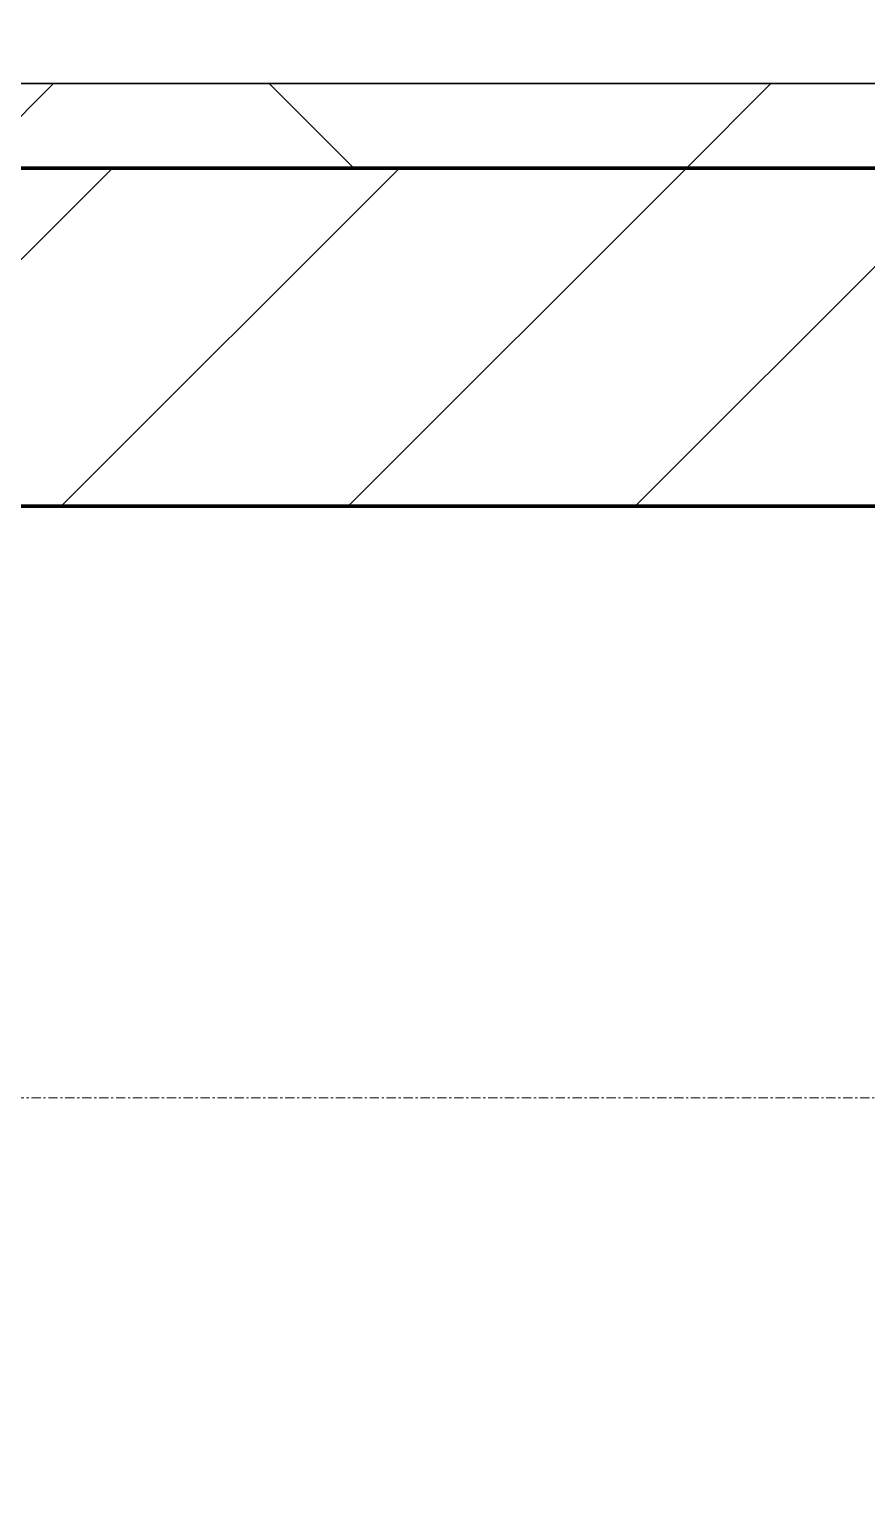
# Model space of a CAD drawing. Header units: millimetres. Extents: x -726012 to -647389, y -20772 to 18805.
# Drawn here: x -688658 to -688163, y 3336 to 4211 of the extents above; entities that cross this region are included whole.
import ezdxf
from ezdxf.xclip import XClip

# ---------------------------------------------------------------- set-up
doc = ezdxf.new("R2010")
doc.units = ezdxf.units.MM
doc.header["$XCLIPFRAME"] = 0
doc.linetypes.add('DPA_Grid _ Level 100', pattern=[10, 5.5, -1.6, 1.3, -1.6])
for name, color, linetype, lineweight in [('A-GLAZ-CURT', 2, 'Continuous', 9), ('A-WALL', 5, 'Continuous', 35), ('A-WALL-FNSH', 2, 'Continuous', 35), ('A-WALL-PATT', 1, 'Continuous', 35), ('S-GRID', 251, 'Continuous', 9)]:
    doc.layers.add(name, color=color, linetype=linetype, lineweight=lineweight)
doc.layers.add('A11_ALU.SOLID SHEET', color=2, linetype='Continuous')

# ---------------------------------------------------------------- blocks, each defined once
blk = doc.blocks.new('PPLS-PP19_Custom Tile Pattern - Custom Tile Pattern-V179-4233-01 ENLARGED MULTI-PURPOSE LEVEL - REFLECTED CEILING PLAN - SHEET 4')
at = {"layer": 'A-GLAZ-CURT'}
for p, q in [((-300, 0), (300, 0)), ((300, 0), (-300, 0)), ((230.06, 0), (300, 0)), ((-300, -50), (300, -50)), ((300, -50), (-300, -50))]:
    blk.add_line(p, q, dxfattribs=at)
for points, knots in [([(300, 0), (286.53, 0), (254.22, 0), (207.11, 0), (177.41, 0), (159.34, 0), (158.33, 0), (158.3, 0)], [-285.253232, -285.253232, -285.253232, -285.253232, -244.693688, -187.987675, -143.776725, -129.632772, -123.352749, -123.352749, -123.352749, -123.352749]), ([(171.51, 0), (176.48, 0), (193.23, 0), (201.73, 0), (208.81, 0), (213.9, 0), (241.96, 0), (266.73, 0), (281.71, 0), (291.71, 0), (296.52, 0), (297.86, 0), (298.09, 0)], [-7971.819559, -7971.819559, -7971.819559, -7971.819559, -7784.112253, -7606.717214, -7289.299508, -7042.621073, -6582.165592, -6068.460911, -5766.029927, -5566.724884, -5280.360606, -5199.253518, -5199.253518, -5199.253518, -5199.253518]), ([(247.1, 0), (246.76, 0), (245.04, 0), (238.34, 0), (226.56, 0), (221.1, 0), (208.54, 0), (200.69, 0), (199.06, 0)], [-9649.085549, -9649.085549, -9649.085549, -9649.085549, -9581.591397, -9406.094246, -9221.510254, -9016.44624, -8717.832359, -8638.372947, -8638.372947, -8638.372947, -8638.372947]), ([(199.47, 0), (201.54, 0), (211.57, 0), (219.42, 0), (230.06, 0)], [-30.838187, -30.838187, -30.838187, -30.838187, -24.459831, 0, 0, 0, 0]), ([(300, 0), (288.22, 0), (262, 0), (230.43, 0), (219.94, 0), (219.02, 0)], [-12528.858583, -12528.858583, -12528.858583, -12528.858583, -11905.454923, -11162.864862, -10856.732305, -10856.732305, -10856.732305, -10856.732305]), ([(219.9, 0), (220.86, 0), (227.84, 0), (242.06, 0), (246.54, 0), (246.96, 0)], [-10670.940496, -10670.940496, -10670.940496, -10670.940496, -10511.382485, -9925.173265, -9834.877357, -9834.877357, -9834.877357, -9834.877357]), ([(284.76, 0), (284.76, 0), (285.09, 0), (287.47, 0), (293.59, 0), (297.76, 0), (300, 0)], [-4110.630118, -4110.630118, -4110.630118, -4110.630118, -4053.389046, -3959.664717, -3862.421465, -3746.95702, -3746.95702, -3746.95702, -3746.95702]), ([(297.38, 0), (295.84, 0), (291.62, 0), (285.38, 0), (284.87, 0)], [-4803.172655, -4803.172655, -4803.172655, -4803.172655, -4358.271401, -4143.037883, -4143.037883, -4143.037883, -4143.037883])]:
    blk.add_open_spline(points, degree=3, knots=knots, dxfattribs=at)
blk = doc.blocks.new('PPLS-PP19_Custom Tile Pattern - Custom Tile Pattern-V180-4233-01 ENLARGED MULTI-PURPOSE LEVEL - REFLECTED CEILING PLAN - SHEET 4')
at = {"layer": 'A-GLAZ-CURT'}
for p, q in [((-300, 0), (300, 0)), ((300, 0), (-300, 0)), ((-293.07, 0), (-275.75, 0)), ((-275.75, 0), (-293.07, 0)), ((-222.32, 0), (-205, 0)), ((-205, 0), (-222.32, 0)), ((-125.17, 0), (-127.32, 0)), ((-300, -50), (300, -50)), ((300, -50), (-300, -50))]:
    blk.add_line(p, q, dxfattribs=at)
at = {"layer": 'A-GLAZ-CURT', "flags": 128}
for points in [[(-300, 0), (-291.56, 0), (-283.3, 0), (-275.2, 0), (-267.26, 0), (-259.45, 0), (-251.77, 0), (-244.2, 0), (-236.74, 0), (-229.36, 0), (-222.06, 0), (-214.83, 0), (-207.71, 0), (-200.76, 0), (-194.02, 0), (-187.54, 0), (-181.38, 0), (-175.58, 0), (-170.25, 0), (-165.64, 0), (-162.01, 0), (-159.53, 0), (-157.46, 0), (-154.52, 0), (-149.42, 0), (-141.84, 0), (-132.81, 0), (-126.08, 0)], [(-196.37, 0), (-202.58, 0), (-209.04, 0), (-215.73, 0), (-222.63, 0), (-229.72, 0), (-236.97, 0), (-244.39, 0), (-251.96, 0), (-259.67, 0), (-267.51, 0), (-275.48, 0), (-283.55, 0), (-291.73, 0), (-300, 0)], [(-128.55, 0), (-134.16, 0), (-140.03, 0), (-145.5, 0), (-150.63, 0), (-155.53, 0), (-160.27, 0), (-164.95, 0), (-169.65, 0), (-174.47, 0), (-179.49, 0), (-184.81, 0), (-190.44, 0), (-195.92, 0)]]:
    blk.add_lwpolyline(points, dxfattribs=at)
at = {"layer": 'A-GLAZ-CURT'}
for points in [[(-300, 0), (-287.77, 0), (-275.73, 0), (-264.26, 0)], [(-118.78, 0), (-121.86, 0), (-124.31, 0), (-127.61, 0)], [(-127.58, 0), (-126.67, 0), (-125.86, 0), (-125.15, 0)], [(-39.84, 0), (-39.08, 0), (-38.11, 0), (-37.36, 0)], [(24.49, 0), (25.23, 0), (25.72, 0), (26.04, 0)], [(80.35, 0), (79.73, 0), (78.78, 0), (77.59, 0)], [(84.06, 0), (83.48, 0), (82.41, 0), (81.72, 0)]]:
    blk.add_open_spline(points, degree=3, dxfattribs=at)
for points, knots in [([(-195.93, 0), (-201.86, 0), (-228.4, 0), (-262.56, 0), (-294.48, 0), (-300, 0)], [-15548.996189, -15548.996189, -15548.996189, -15548.996189, -15131.813646, -13729.592194, -13439.944408, -13439.944408, -13439.944408, -13439.944408]), ([(-137.88, 0), (-140.56, 0), (-147.66, 0), (-147.69, 0), (-158.72, 0), (-174.02, 0), (-185.59, 0), (-209.77, 0), (-232.01, 0), (-255.22, 0), (-261.45, 0), (-263.63, 0), (-263.99, 0)], [-3187.727384, -3187.727384, -3187.727384, -3187.727384, -2919.378265, -2477.344047, -2237.412286, -2029.680487, -1755.085331, -1400.429864, -858.079193, -543.655514, -208.940337, -132.821974, -132.821974, -132.821974, -132.821974]), ([(-263.64, 0), (-260.93, 0), (-227.03, 0), (-174.61, 0), (-129.95, 0), (-110.8, 0), (-99.5, 0), (-91.46, 0)], [-4657.736859, -4657.736859, -4657.736859, -4657.736859, -4502.809032, -2700.551212, -1002.059161, -460.363443, 0, 0, 0, 0]), ([(-258.6, 0), (-257.91, 0), (-254.26, 0), (-241.25, 0), (-225.99, 0), (-213.1, 0), (-203.73, 0), (-198.3, 0), (-195.93, 0)], [-5722.54675, -5722.54675, -5722.54675, -5722.54675, -5657.471696, -5413.335975, -5017.494783, -4832.723979, -4666.091899, -4532.546828, -4532.546828, -4532.546828, -4532.546828]), ([(-133.82, 0), (-135.51, 0), (-137.8, 0), (-149.31, 0), (-162.01, 0), (-177.91, 0), (-199.46, 0), (-216.65, 0), (-231.26, 0), (-233.46, 0), (-234, 0)], [-2731.647847, -2731.647847, -2731.647847, -2731.647847, -2418.507304, -2308.929706, -2113.765672, -1763.376603, -1422.553702, -978.033455, -846.069444, -682.911962, -682.911962, -682.911962, -682.911962]), ([(-233.49, 0), (-233.44, 0), (-232.38, 0), (-230.74, 0), (-225.3, 0), (-223.63, 0)], [-455.274641, -455.274641, -455.274641, -455.274641, -440.605512, -119.536984, 0, 0, 0, 0]), ([(-223.63, 0), (-219.39, 0), (-206.17, 0), (-188.58, 0), (-169.02, 0), (-152.12, 0), (-136.84, 0), (-129.61, 0), (-127.53, 0)], [-5463.295695, -5463.295695, -5463.295695, -5463.295695, -5161.076232, -4739.070012, -4465.409639, -4149.119819, -3839.893365, -3647.167523, -3647.167523, -3647.167523, -3647.167523]), ([(-195.9, 0), (-192.68, 0), (-183.52, 0), (-171.77, 0), (-158.7, 0), (-157.22, 0)], [-4531.949775, -4531.949775, -4531.949775, -4531.949775, -4349.945572, -4000.813434, -3840.635403, -3840.635403, -3840.635403, -3840.635403]), ([(-72.93, 0), (-75.51, 0), (-91.45, 0), (-129.74, 0), (-172.81, 0), (-195, 0)], [-19442.345229, -19442.345229, -19442.345229, -19442.345229, -18935.241197, -17136.203329, -15570.758768, -15570.758768, -15570.758768, -15570.758768]), ([(-152.35, 0), (-151.03, 0), (-147.71, 0), (-143.57, 0), (-138.62, 0)], [-3494.978217, -3494.978217, -3494.978217, -3494.978217, -3371.022232, -3227.460399, -3227.460399, -3227.460399, -3227.460399]), ([(-127.99, 0), (-130.56, 0), (-137.15, 0), (-147.46, 0), (-150.03, 0), (-150.57, 0)], [-5691.037617, -5691.037617, -5691.037617, -5691.037617, -5508.838257, -5298.784692, -5196.16478, -5196.16478, -5196.16478, -5196.16478]), ([(-150.34, 0), (-150.07, 0), (-147.75, 0), (-142.6, 0), (-127.26, 0), (-107.3, 0), (-90.42, 0), (-75.26, 0), (-68.41, 0), (-65.12, 0), (-63.63, 0)], [-4948.728362, -4948.728362, -4948.728362, -4948.728362, -4883.323924, -4440.880425, -4054.690705, -3793.097032, -3402.597032, -3144.956779, -3050.982048, -2969.237017, -2969.237017, -2969.237017, -2969.237017]), ([(-60.22, 0), (-66.5, 0), (-81.6, 0), (-110.94, 0), (-130.52, 0), (-147.74, 0), (-149.07, 0)], [-7904.648407, -7904.648407, -7904.648407, -7904.648407, -7508.296369, -7004.680444, -6449.282163, -6277.220794, -6277.220794, -6277.220794, -6277.220794]), ([(-148.23, 0), (-146.94, 0), (-140.15, 0), (-137.28, 0), (-134.04, 0), (-129.53, 0), (-127.74, 0)], [-6162.058746, -6162.058746, -6162.058746, -6162.058746, -6017.569127, -5560.701257, -5364.112219, -5255.513649, -5255.513649, -5255.513649, -5255.513649]), ([(-128.7, 0), (-131.87, 0), (-139.57, 0), (-146.11, 0), (-146.95, 0)], [-910.741975, -910.741975, -910.741975, -910.741975, -741.901385, -489.130243, -489.130243, -489.130243, -489.130243]), ([(-146.69, 0), (-146.59, 0), (-145.49, 0), (-137.33, 0), (-130.9, 0), (-127.78, 0)], [-420.34245, -420.34245, -420.34245, -420.34245, -406.956646, -290.263673, -70.057075, -70.057075, -70.057075, -70.057075]), ([(-127.68, 0), (-131.69, 0), (-133.18, 0), (-134.09, 0), (-134.15, 0)], [-8534.949963, -8534.949963, -8534.949963, -8534.949963, -8266.114998, -8246.473386, -8246.473386, -8246.473386, -8246.473386]), ([(-134.15, 0), (-133.32, 0), (-131.69, 0), (-128.76, 0), (-128.21, 0)], [-7657.439573, -7657.439573, -7657.439573, -7657.439573, -7293.749979, -7215.664213, -7215.664213, -7215.664213, -7215.664213]), ([(-120.13, 0), (-120.14, 0), (-120.24, 0), (-121.3, 0), (-129.25, 0), (-133.82, 0)], [-2933.992132, -2933.992132, -2933.992132, -2933.992132, -2920.575025, -2840.280255, -2731.647847, -2731.647847, -2731.647847, -2731.647847]), ([(-127.66, 0), (-125.04, 0), (-115.68, 0), (-92.04, 0), (-74.02, 0), (-62.74, 0), (-60.36, 0), (-59.97, 0)], [-7190.951229, -7190.951229, -7190.951229, -7190.951229, -6839.55839, -6236.997189, -5713.340575, -5140.470607, -5006.787413, -5006.787413, -5006.787413, -5006.787413]), ([(-86.16, 0), (-91.37, 0), (-104.13, 0), (-118.94, 0), (-127.32, 0), (-127.61, 0)], [-1681.3698, -1681.3698, -1681.3698, -1681.3698, -1374.161226, -945.742622, -930.140276, -930.140276, -930.140276, -930.140276]), ([(-113.43, 0), (-113.44, 0), (-113.96, 0), (-119.73, 0), (-125.43, 0), (-127.03, 0), (-127.41, 0)], [-328.499627, -328.499627, -328.499627, -328.499627, -282.672656, -98.539552, -24.539552, 0, 0, 0, 0]), ([(-127.37, 0), (-125.74, 0), (-124.17, 0), (-123.43, 0), (-123.28, 0)], [-3642.19713, -3642.19713, -3642.19713, -3642.19713, -3488.92562, -3439.852845, -3439.852845, -3439.852845, -3439.852845]), ([(-126.5, 0), (-122.44, 0), (-108.71, 0), (-86.68, 0), (-63.44, 0), (-54.4, 0), (-48.53, 0), (-30.79, 0), (-18.03, 0), (2.28, 0), (8.39, 0), (9.12, 0)], [-5231.017328, -5231.017328, -5231.017328, -5231.017328, -4994.692869, -4542.524482, -4008.285538, -3689.699207, -3546.54457, -3315.260113, -2864.387349, -2439.246196, -2376.863157, -2376.863157, -2376.863157, -2376.863157]), ([(-125.15, 0), (-124.93, 0), (-121.96, 0), (-113.01, 0), (-98.9, 0), (-85.29, 0), (-71.67, 0), (-65.93, 0), (-65.07, 0)], [-3362.7396, -3362.7396, -3362.7396, -3362.7396, -3342.215224, -3074.362186, -2902.289527, -2605.247022, -2322.099534, -2241.8264, -2241.8264, -2241.8264, -2241.8264]), ([(-122.08, 0), (-122.01, 0), (-121.69, 0), (-121.2, 0), (-120.88, 0)], [-3136.336417, -3136.336417, -3136.336417, -3136.336417, -3110.304437, -3035.164275, -3035.164275, -3035.164275, -3035.164275]), ([(-59.26, 0), (-59.95, 0), (-65.9, 0), (-81.23, 0), (-99.51, 0), (-114.02, 0), (-117.28, 0), (-118.78, 0)], [-1102.444566, -1102.444566, -1102.444566, -1102.444566, -1060.00838, -740.068933, -229.489605, -116.330425, 0, 0, 0, 0]), ([(-117.74, 0), (-117.19, 0), (-114.78, 0), (-113.43, 0), (-113.43, 0)], [-821.249067, -821.249067, -821.249067, -821.249067, -394.672656, -330.879064, -330.879064, -330.879064, -330.879064]), ([(-36.62, 0), (-36.62, 0), (-40.35, 0), (-44.32, 0), (-58.97, 0), (-85.2, 0), (-107.61, 0), (-116.56, 0), (-117.56, 0)], [-4069.478503, -4069.478503, -4069.478503, -4069.478503, -3858.647035, -3538.256648, -2842.901703, -2193.204658, -1433.981041, -985.49888, -985.49888, -985.49888, -985.49888]), ([(-115.82, 0), (-114.96, 0), (-110.41, 0), (-96.78, 0), (-71.33, 0), (-42.53, 0), (-12.78, 0), (2.52, 0), (7.3, 0), (8.3, 0)], [-5724.064692, -5724.064692, -5724.064692, -5724.064692, -5430.283136, -5103.229623, -4799.173296, -4065.652676, -3589.737505, -3285.047089, -3166.503872, -3166.503872, -3166.503872, -3166.503872]), ([(9.14, 0), (8.94, 0), (7.53, 0), (2.57, 0), (-12.23, 0), (-25.64, 0), (-40, 0), (-56.24, 0), (-75.59, 0), (-94, 0), (-112.01, 0), (-114.94, 0), (-115.63, 0)], [-2913.597206, -2913.597206, -2913.597206, -2913.597206, -2882.788014, -2720.818881, -2518.50168, -2125.455881, -1792.521578, -1466.981642, -1208.454564, -789.402658, -501.969187, -243.577221, -243.577221, -243.577221, -243.577221]), ([(-91.46, 0), (-90.09, 0), (-84.7, 0), (-77.43, 0), (-72.73, 0), (-72.64, 0), (-72.64, 0)], [-19832.387487, -19832.387487, -19832.387487, -19832.387487, -19753.885894, -19541.04734, -19478.625389, -19471.062469, -19471.062469, -19471.062469, -19471.062469]), ([(-63.96, 0), (-64.13, 0), (-72.5, 0), (-80.63, 0), (-86.16, 0)], [-2171.769325, -2171.769325, -2171.769325, -2171.769325, -2007.031671, -1681.3698, -1681.3698, -1681.3698, -1681.3698]), ([(-59.38, 0), (-62.07, 0), (-71.8, 0), (-77.83, 0), (-82.66, 0), (-83.28, 0), (-83.28, 0)], [-2144.571912, -2144.571912, -2144.571912, -2144.571912, -2006.592567, -1646.621388, -1424.436217, -1393.971743, -1393.971743, -1393.971743, -1393.971743]), ([(-83.28, 0), (-83.28, 0), (-82.91, 0), (-76.14, 0), (-62.97, 0), (-48.14, 0), (-36.49, 0), (-33.57, 0), (-29.94, 0), (-28.57, 0)], [-1393.4169, -1393.4169, -1393.4169, -1393.4169, -1353.722004, -1274.333717, -1073.56893, -651.549973, -296.515819, -83.513472, 0, 0, 0, 0]), ([(-66.39, 0), (-66.39, 0), (-64.39, 0), (-61.5, 0), (-59.27, 0)], [-2493.31794, -2493.31794, -2493.31794, -2493.31794, -2315.303971, -1998.57939, -1998.57939, -1998.57939, -1998.57939]), ([(-59.43, 0), (-62.94, 0), (-65.99, 0), (-66.37, 0), (-66.38, 0)], [-2807.465326, -2807.465326, -2807.465326, -2807.465326, -2542.574734, -2498.224237, -2498.224237, -2498.224237, -2498.224237]), ([(-63.63, 0), (-61.49, 0), (-57.39, 0), (-54.49, 0), (-45.2, 0), (-40.79, 0), (-40.46, 0), (-40.44, 0)], [-2969.237017, -2969.237017, -2969.237017, -2969.237017, -2851.217951, -2734.127174, -2474.780881, -2410.990208, -2350.645972, -2350.645972, -2350.645972, -2350.645972]), ([(-59.27, 0), (-57.94, 0), (-49.94, 0), (-34.42, 0), (-29.82, 0), (-29.19, 0)], [-1998.463661, -1998.463661, -1998.463661, -1998.463661, -1809.437387, -963.711516, -666.19313, -666.19313, -666.19313, -666.19313]), ([(-29.03, 0), (-33.97, 0), (-43.74, 0), (-53.75, 0), (-58.97, 0), (-59.27, 0)], [-2680.714891, -2680.714891, -2680.714891, -2680.714891, -2413.671296, -2161.752162, -2146.393609, -2146.393609, -2146.393609, -2146.393609]), ([(-26.75, 0), (-27.82, 0), (-36.18, 0), (-47.56, 0), (-56.93, 0), (-59.26, 0)], [-8718.362214, -8718.362214, -8718.362214, -8718.362214, -8532.293389, -8073.216054, -7925.013901, -7925.013901, -7925.013901, -7925.013901]), ([(-58.83, 0), (-58.37, 0), (-57.29, 0), (-54.23, 0), (-46.33, 0), (-42.62, 0), (-41.76, 0)], [-4859.52896, -4859.52896, -4859.52896, -4859.52896, -4680.891996, -4469.85053, -4321.566175, -4270.495146, -4270.495146, -4270.495146, -4270.495146]), ([(-36.33, 0), (-36.43, 0), (-37.27, 0), (-45.02, 0), (-46.05, 0), (-54.03, 0), (-58.72, 0)], [-1855.773136, -1855.773136, -1855.773136, -1855.773136, -1810.870157, -1672.078046, -1405.135169, -1113.463882, -1113.463882, -1113.463882, -1113.463882]), ([(31.18, 0), (25.97, 0), (11.99, 0), (-16.92, 0), (-42.17, 0), (-56.38, 0), (-58.46, 0)], [-4496.803627, -4496.803627, -4496.803627, -4496.803627, -4222.080604, -3745.412743, -2981.410125, -2831.320802, -2831.320802, -2831.320802, -2831.320802]), ([(-51.83, 0), (-51.83, 0), (-51.78, 0), (-47.4, 0), (-46.01, 0), (-40.22, 0), (-36.78, 0)], [-632.814994, -632.814994, -632.814994, -632.814994, -627.965721, -508.377888, -260.442412, 0, 0, 0, 0]), ([(8.2, 0), (4.7, 0), (-5.3, 0), (-20.62, 0), (-32.81, 0), (-44.85, 0), (-51.43, 0), (-51.79, 0)], [-1805.750466, -1805.750466, -1805.750466, -1805.750466, -1617.263037, -1290.787923, -1039.307308, -819.71621, -644.910881, -644.910881, -644.910881, -644.910881]), ([(-41.76, 0), (-39.9, 0), (-37.72, 0), (-36.92, 0), (-36.77, 0)], [-4270.495146, -4270.495146, -4270.495146, -4270.495146, -4161.040818, -4106.245333, -4106.245333, -4106.245333, -4106.245333]), ([(-36.78, 0), (-32.43, 0), (-19.22, 0), (-3.57, 0), (6.95, 0), (7.91, 0)], [-6191.144455, -6191.144455, -6191.144455, -6191.144455, -5862.463379, -5340.621928, -5288.269222, -5288.269222, -5288.269222, -5288.269222]), ([(-36.29, 0), (-36.29, 0), (-34.66, 0), (-28.88, 0), (-26.95, 0), (-26.54, 0)], [-9150.272121, -9150.272121, -9150.272121, -9150.272121, -9057.163041, -8919.836787, -8834.607043, -8834.607043, -8834.607043, -8834.607043]), ([(8.53, 0), (6.69, 0), (-2.7, 0), (-16.58, 0), (-34.76, 0), (-36.04, 0)], [-9997.055338, -9997.055338, -9997.055338, -9997.055338, -9884.23066, -9424.652049, -9182.880979, -9182.880979, -9182.880979, -9182.880979]), ([(-33.34, 0), (-33.34, 0), (-32.93, 0), (-31.16, 0), (-30.52, 0)], [-2415.024266, -2415.024266, -2415.024266, -2415.024266, -2357.633367, -2323.618664, -2323.618664, -2323.618664, -2323.618664]), ([(9.06, 0), (6.37, 0), (-3.02, 0), (-17.84, 0), (-30.57, 0), (-31.82, 0), (-32, 0)], [-3471.250531, -3471.250531, -3471.250531, -3471.250531, -3333.063701, -2994.501669, -2698.150104, -2614.070998, -2614.070998, -2614.070998, -2614.070998]), ([(-30.76, 0), (-30.73, 0), (-29.99, 0), (-23.47, 0), (-15.75, 0), (-15.19, 0)], [-54176.191683, -54176.191683, -54176.191683, -54176.191683, -54157.274271, -53749.15266, -53717.791567, -53717.791567, -53717.791567, -53717.791567]), ([(-30.52, 0), (-27.11, 0), (-17.83, 0), (5.99, 0), (22.06, 0), (37.44, 0), (45.92, 0), (57.76, 0), (64.47, 0), (72.74, 0), (75.22, 0), (76.03, 0), (76.21, 0)], [-2323.618664, -2323.618664, -2323.618664, -2323.618664, -2142.497158, -1716.209403, -1206.526904, -1089.329421, -901.315459, -753.071572, -495.328968, -421.953223, -334.951786, -290.452333, -290.452333, -290.452333, -290.452333]), ([(-13, 0), (-14.35, 0), (-17.68, 0), (-25.97, 0), (-29.52, 0), (-30.21, 0)], [-55207.591944, -55207.591944, -55207.591944, -55207.591944, -54789.006179, -54461.685999, -54290.791712, -54290.791712, -54290.791712, -54290.791712]), ([(8.33, 0), (8.19, 0), (7.18, 0), (0.32, 0), (-13.89, 0), (-24.92, 0), (-29.03, 0)], [-3574.286521, -3574.286521, -3574.286521, -3574.286521, -3526.962355, -3285.499107, -2903.012179, -2680.714891, -2680.714891, -2680.714891, -2680.714891]), ([(-28.98, 0), (-28.66, 0), (-27.39, 0), (-24.45, 0), (-22.56, 0)], [-166.548282, -166.548282, -166.548282, -166.548282, -102.06493, 0, 0, 0, 0]), ([(-28.57, 0), (-26.93, 0), (-20.29, 0), (-11.45, 0), (0.3, 0), (7.15, 0), (9.06, 0)], [-5361.429781, -5361.429781, -5361.429781, -5361.429781, -5261.36855, -5050.479954, -4785.90057, -4683.997921, -4683.997921, -4683.997921, -4683.997921]), ([(-22.56, 0), (-20.27, 0), (-17.03, 0), (-11.36, 0), (-7.66, 0), (-6.6, 0), (-6.44, 0)], [-56468.192263, -56468.192263, -56468.192263, -56468.192263, -56344.022017, -56303.229861, -56166.290093, -56124.392176, -56124.392176, -56124.392176, -56124.392176]), ([(-15.19, 0), (-13.07, 0), (-2.77, 0), (7.85, 0), (9.05, 0)], [-461.142613, -461.142613, -461.142613, -461.142613, -429.606584, -425.607381, -425.607381, -425.607381, -425.607381]), ([(-6.54, 0), (-6.73, 0), (-7.2, 0), (-7.6, 0), (-7.79, 0)], [-56009.792147, -56009.792147, -56009.792147, -56009.792147, -55949.290093, -55895.192118, -55895.192118, -55895.192118, -55895.192118]), ([(-2.63, 0), (-2.47, 0), (-1.22, 0), (3.56, 0), (8.35, 0), (8.94, 0)], [-226.825321, -226.825321, -226.825321, -226.825321, -220.269177, -206.416616, -204.527036, -204.527036, -204.527036, -204.527036]), ([(103.09, 0), (101.08, 0), (86.31, 0), (63.34, 0), (35.84, 0), (12, 0), (3.08, 0), (-1.67, 0), (-2.25, 0)], [-375.435014, -375.435014, -375.435014, -375.435014, -369.147452, -330.153101, -307.516438, -285.83788, -246.234814, -234.646884, -234.646884, -234.646884, -234.646884]), ([(9.05, 0), (21.87, 0), (44.72, 0), (70.92, 0), (82.12, 0), (83.66, 0)], [-5267.643699, -5267.643699, -5267.643699, -5267.643699, -4573.028122, -4094.177415, -3869.465285, -3869.465285, -3869.465285, -3869.465285]), ([(9.06, 0), (19.66, 0), (41.61, 0), (65.03, 0), (76.75, 0)], [-425.598656, -425.598656, -425.598656, -425.598656, -390.253598, -354.536918, -354.536918, -354.536918, -354.536918]), ([(30.82, 0), (29.27, 0), (22.1, 0), (14.85, 0), (9.06, 0)], [-10462.034656, -10462.034656, -10462.034656, -10462.034656, -10363.088938, -10007.895063, -10007.895063, -10007.895063, -10007.895063]), ([(76.63, 0), (74.8, 0), (67.65, 0), (53.52, 0), (37, 0), (24.07, 0), (16.12, 0), (11, 0), (9.09, 0)], [-3095.572228, -3095.572228, -3095.572228, -3095.572228, -2950.589685, -2634.532728, -2313.748533, -2106.613311, -1925.670641, -1821.695743, -1821.695743, -1821.695743, -1821.695743]), ([(9.48, 0), (12.7, 0), (15.95, 0), (22.91, 0), (31, 0), (39.04, 0), (51.19, 0), (58.74, 0), (61.34, 0), (61.45, 0)], [-2366.412601, -2366.412601, -2366.412601, -2366.412601, -2084.094819, -1956.422387, -1818.904206, -1645.594513, -1443.202566, -1228.752106, -1120.932285, -1120.932285, -1120.932285, -1120.932285]), ([(24.69, 0), (24.54, 0), (20.99, 0), (15.48, 0), (10.8, 0), (9.63, 0)], [-4368.572414, -4368.572414, -4368.572414, -4368.572414, -4306.476363, -4080.000647, -3772.857994, -3772.857994, -3772.857994, -3772.857994]), ([(70.61, 0), (66.16, 0), (55.8, 0), (39.61, 0), (27.02, 0), (15.37, 0), (9.89, 0)], [-4647.237329, -4647.237329, -4647.237329, -4647.237329, -4326.416877, -4098.545751, -3766.694881, -3485.427997, -3485.427997, -3485.427997, -3485.427997]), ([(10.05, 0), (11.7, 0), (17.04, 0), (22.54, 0), (24.49, 0)], [-203.360633, -203.360633, -203.360633, -203.360633, -198.214427, -187.717507, -187.717507, -187.717507, -187.717507]), ([(10.05, 0), (11.37, 0), (15.56, 0), (21.24, 0), (24.62, 0), (24.72, 0), (24.72, 0)], [-4666.429624, -4666.429624, -4666.429624, -4666.429624, -4596.498881, -4445.288762, -4384.376941, -4376.041937, -4376.041937, -4376.041937, -4376.041937]), ([(18.16, 0), (19.15, 0), (24.25, 0), (25.66, 0), (26.12, 0)], [-5700.113719, -5700.113719, -5700.113719, -5700.113719, -5554.232259, -5302.431367, -5302.431367, -5302.431367, -5302.431367]), ([(77.45, 0), (76.17, 0), (71.79, 0), (62.26, 0), (51.85, 0), (43.81, 0), (29.53, 0), (20.67, 0), (18.85, 0), (18.16, 0)], [-7009.42243, -7009.42243, -7009.42243, -7009.42243, -6924.452779, -6738.82075, -6548.303034, -6314.283804, -6135.05769, -5972.647715, -5832.674503, -5832.674503, -5832.674503, -5832.674503]), ([(27.44, 0), (27.9, 0), (29.54, 0), (38.07, 0), (53.39, 0), (69.51, 0), (76.34, 0), (77.5, 0)], [-5037.309798, -5037.309798, -5037.309798, -5037.309798, -4887.603822, -4705.298446, -4353.683244, -3960.84581, -3870.547643, -3870.547643, -3870.547643, -3870.547643]), ([(27.89, 0), (29.09, 0), (33.4, 0), (48.37, 0), (63.82, 0), (74.17, 0), (77.39, 0)], [-147.777612, -147.777612, -147.777612, -147.777612, -135.792042, -118.513713, -97.899267, -88.550118, -88.550118, -88.550118, -88.550118]), ([(53.18, 0), (53.06, 0), (52.22, 0), (44.99, 0), (36.46, 0), (30.82, 0)], [-622.740158, -622.740158, -622.740158, -622.740158, -566.066452, -360.610861, 0, 0, 0, 0]), ([(136.44, 0), (121.66, 0), (86.93, 0), (51.16, 0), (31.18, 0)], [-106.750556, -106.750556, -106.750556, -106.750556, -59.610984, 0, 0, 0, 0]), ([(76.29, 0), (73.88, 0), (66.87, 0), (57.82, 0), (46.51, 0), (41.18, 0), (36.02, 0), (35.54, 0), (35.54, 0)], [-366.257734, -366.257734, -366.257734, -366.257734, -357.622665, -341.267687, -334.000314, -326.15566, -319.318397, -317.489778, -317.489778, -317.489778, -317.489778]), ([(36.29, 0), (37.77, 0), (48.82, 0), (64.79, 0), (95.91, 0), (124.45, 0), (132.42, 0), (134.6, 0)], [-314.598523, -314.598523, -314.598523, -314.598523, -305.899624, -287.17622, -249.500363, -194.761443, -152.241002, -152.241002, -152.241002, -152.241002]), ([(61.47, 0), (61.47, 0), (61.21, 0), (54.61, 0), (53.71, 0), (53.56, 0)], [-1113.311073, -1113.311073, -1113.311073, -1113.311073, -1096.402191, -891.204116, -747.28819, -747.28819, -747.28819, -747.28819]), ([(76.22, 0), (75.58, 0), (73.64, 0), (71.05, 0), (70.61, 0)], [-193.634889, -193.634889, -193.634889, -193.634889, -31.537676, 0, 0, 0, 0]), ([(77.39, 0), (79.88, 0), (100.36, 0), (120.63, 0), (138.28, 0), (138.53, 0)], [-353.887844, -353.887844, -353.887844, -353.887844, -346.313304, -291.370682, -290.5735, -290.5735, -290.5735, -290.5735]), ([(145.74, 0), (144.25, 0), (133.59, 0), (111.91, 0), (86.96, 0), (77.39, 0)], [-468.328307, -468.328307, -468.328307, -468.328307, -458.593899, -401.860199, -367.570659, -367.570659, -367.570659, -367.570659]), ([(78.1, 0), (86.41, 0), (103.13, 0), (116.36, 0), (128.63, 0), (128.95, 0)], [-87.867769, -87.867769, -87.867769, -87.867769, -63.759246, -39.050993, -35.895543, -35.895543, -35.895543, -35.895543]), ([(78.48, 0), (79.51, 0), (84.95, 0), (86.01, 0), (92.51, 0), (94.33, 0)], [-3844.262741, -3844.262741, -3844.262741, -3844.262741, -3759.045785, -3336.541051, -2783.776468, -2783.776468, -2783.776468, -2783.776468]), ([(114.39, 0), (114.2, 0), (112.08, 0), (105.42, 0), (92.38, 0), (86.52, 0), (79.99, 0), (78.52, 0)], [-8148.58938, -8148.58938, -8148.58938, -8148.58938, -8105.191388, -7723.759874, -7531.75727, -7135.649961, -7033.519254, -7033.519254, -7033.519254, -7033.519254]), ([(94.4, 0), (94.4, 0), (94.64, 0), (99.11, 0), (108.97, 0), (120.79, 0), (139.94, 0), (163.31, 0), (185.23, 0), (193.62, 0), (194.69, 0), (194.79, 0)], [-2348.345796, -2348.345796, -2348.345796, -2348.345796, -2310.419338, -2233.599744, -2052.234781, -1843.028543, -1530.39897, -1095.004608, -529.74427, -295.064701, -265.121568, -265.121568, -265.121568, -265.121568]), ([(129.02, 0), (129.02, 0), (124.41, 0), (122.35, 0), (114.96, 0), (108.04, 0), (103.09, 0)], [-35.386604, -35.386604, -35.386604, -35.386604, -31.430235, -22.807238, -15.488593, 0, 0, 0, 0]), ([(145.74, 0), (144.44, 0), (140.51, 0), (134.04, 0), (126.24, 0), (118.6, 0), (114.23, 0), (111.98, 0), (105.66, 0), (105.23, 0), (105.23, 0)], [-9938.553053, -9938.553053, -9938.553053, -9938.553053, -9847.788484, -9677.714971, -9567.007022, -9453.21225, -9220.200448, -9012.77275, -8966.157302, -8929.495943, -8929.495943, -8929.495943, -8929.495943]), ([(105.26, 0), (105.52, 0), (111.01, 0), (112.65, 0), (113.59, 0)], [-8920.561005, -8920.561005, -8920.561005, -8920.561005, -8814.835624, -8577.462505, -8577.462505, -8577.462505, -8577.462505])]:
    blk.add_open_spline(points, degree=3, knots=knots, dxfattribs=at)
blk = doc.blocks.new('*U885')
at = {"layer": 'A-GLAZ-CURT'}
for name, p in [('PPLS-PP19_Custom Tile Pattern - Custom Tile Pattern-V179-4233-01 ENLARGED MULTI-PURPOSE LEVEL - REFLECTED CEILING PLAN - SHEET 4', (-12600, 11720.41)), ('PPLS-PP19_Custom Tile Pattern - Custom Tile Pattern-V180-4233-01 ENLARGED MULTI-PURPOSE LEVEL - REFLECTED CEILING PLAN - SHEET 4', (-12000, 11720.41))]:
    blk.add_blockref(name, p, dxfattribs=at)
blk = doc.blocks.new('*U1287')
blk.add_lwpolyline([(21173.36, -580), (28210, -580), (28210, -6849.96), (45954.15, -6849.96), (45954.15, 600), (82995.06, 600), (83086.47, 650), (90052, 650), (90392, 990), (103159.16, 990), (103159.16, 4990), (21173.36, 4990), (21173.36, 3485.45), (21203.36, 3485.45), (21203.36, 925.54), (21173.36, 925.54), (21173.36, -580)])
blk = doc.blocks.new('*U1069')
at = {"layer": 'S-GRID', "linetype": 'DPA_Grid _ Level 100'}
blk.add_line((24470.65, 11120.41), (-48391.93, 11120.41), dxfattribs=at)

msp = doc.modelspace()

# ---------------------------------------------------------------- hatches: boundary and pattern name
at = {"layer": 'A-WALL-PATT', "lineweight": 9}
h = msp.add_hatch(dxfattribs=at)
h.set_pattern_fill('FP_3', color=256, style=0, pattern_type=2)
h.set_pattern_definition([(45, (0, 0), (-212.13203, 212.13203), []), (135, (0, 0), (-212.13203, -212.13203), [])])
h.paths.add_polyline_path([(-661708.03, 4129.02), (-661758.03, 4179.02), (-698678.22, 4179.02), (-698678.22, 4129.02), (-663127.46, 4129.02)])
h = msp.add_hatch(dxfattribs=at)
h.set_pattern_fill('FP_2', color=256, style=0, pattern_type=2)
h.set_pattern_definition([(45, (0, 0), (-84.852814, 84.852814), [])])
h.paths.add_polyline_path([(-661508.03, 3929.02), (-661708.03, 4129.02), (-698478.22, 4129.02), (-698478.22, 3929.02), (-661790.87, 3929.02)])

# ---------------------------------------------------------------- linework, layer by layer
at = {"layer": 'A-WALL', "color": 7, "lineweight": 70}
for p, q in [((-698478.22, 4129.02), (-661708.03, 4129.02)), ((-680392.37, 3929.02), (-698478.22, 3929.02))]:
    msp.add_line(p, q, dxfattribs=at)
at = {"layer": 'A-WALL-FNSH', "color": 250}
for p, q in [((-698678.22, 4179.02), (-661758.03, 4179.02)), ((-661708.03, 4129.02), (-698678.22, 4129.02))]:
    msp.add_line(p, q, dxfattribs=at)

# ---------------------------------------------------------------- block references
msp.add_blockref('*U885', (-676282.37, -7541.39))

# ---------------------------------------------------------------- next in the draw order: block references
at = {"layer": 'A11_ALU.SOLID SHEET'}
ref = msp.add_blockref('*U1287', (-744682.37, 3579.02), dxfattribs=at)
XClip(ref).set_block_clipping_path([(22516.8245944298, -23612.0000696909), (92487.8891097467, 7199.9972603897)])

# ---------------------------------------------------------------- next in the draw order: block references
msp.add_blockref('*U1069', (-676282.37, -7541.39))

doc.saveas('drawing.dxf')
